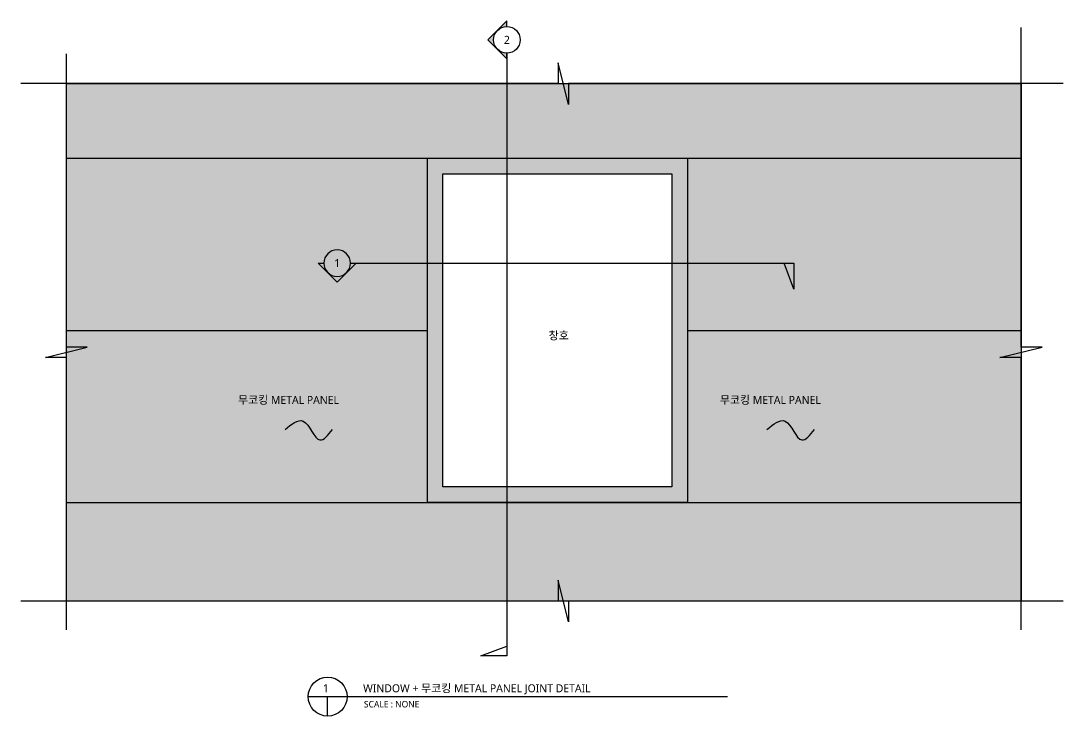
# Model space of a CAD drawing. Header units: millimetres. Extents: x -1365 to 31821, y 84 to 2865.
# Drawn here: x 7019 to 8582, y 1146 to 2188 of the extents above; entities that cross this region are included whole.
import ezdxf
from ezdxf.enums import TextEntityAlignment as Align

# ---------------------------------------------------------------- set-up
doc = ezdxf.new("R2010")
doc.units = ezdxf.units.MM
doc.header["$LTSCALE"] = 10
for name, color, linetype in [('DIM', 7, 'Continuous'), ('SYM', 6, 'Continuous'), ('TEXT', 3, 'Continuous'), ('지시선', 7, 'Continuous'), ('철물', 4, 'Continuous')]:
    doc.layers.add(name, color=color, linetype=linetype)
doc.styles.add('ROMANC', font='malgun.ttf', dxfattribs={"height": 8})
doc.styles.add('스타일1', font='malgun.ttf')

# ---------------------------------------------------------------- blocks, each defined once
blk = doc.blocks.new('42T')
h = blk.add_hatch(color=44)
h.dxf.hatch_style = 1
h.paths.add_polyline_path([(19997.5, -151.7), (20217.5, -151.7), (20217.5, -452.3), (19997.5, -452.3)], flags=16)
h.paths.add_polyline_path([(19982.5, -136.7), (20232.5, -136.7), (20232.5, -467.3), (19982.5, -467.3)])
at = {"layer": '철물', "color": 44}
for points in [[(19982.5, -136.7), (20232.5, -136.7), (20232.5, -467.3), (19982.5, -467.3)], [(19997.5, -151.7), (20217.5, -151.7), (20217.5, -452.3), (19997.5, -452.3)]]:
    blk.add_lwpolyline(points, close=True, dxfattribs=at)
blk = doc.blocks.new('SEC21')
at = {"layer": 'SYM'}
blk.add_hatch(color=6, dxfattribs=at).paths.add_polyline_path([(4.99, 0), (7.09, 0), (0, 7.09), (-7.09, 0), (-5.01, 0, -1)])
at = {"layer": 'SYM', "color": 6}
blk.add_lwpolyline([(4.99, 0), (7.09, 0), (0, 7.09), (-7.09, 0), (-5.01, 0)], dxfattribs=at)
blk.add_circle((-0.01, 0), 5, dxfattribs=at)
at = {"layer": 'SYM', "color": 3, "style": '스타일1'}
blk.add_attdef('1', text='', height=3, dxfattribs=at).set_placement((0, 0), align=Align.MIDDLE)

msp = doc.modelspace()

# ---------------------------------------------------------------- hatches: boundary and pattern name
at = {"layer": 'DIM'}
h = msp.add_hatch(color=252, dxfattribs=at)
h.dxf.hatch_style = 1
h.paths.add_polyline_path([(7628.7, 1981.7), (8018.7, 1981.7), (8018.7, 1466), (7628.7, 1466)], flags=16)
h.paths.add_polyline_path([(7652.1, 1958.3), (7995.3, 1958.3), (7995.3, 1489.4), (7652.1, 1489.4)], flags=0)
h.paths.add_polyline_path([(7087.7, 2093.7), (8519, 2093.7), (8519, 1318.6), (7087.7, 1318.6)])

# ---------------------------------------------------------------- linework, layer by layer
at = {"color": 250}
for p, q in [((7087.7, 1981.7), (8519, 1981.7)), ((7087.7, 1723.8), (7628.7, 1723.8)), ((8018.7, 1723.8), (8519, 1723.8)), ((7087.7, 1466), (8519, 1466))]:
    msp.add_line(p, q, dxfattribs=at)
at = {"color": 1}
for points in [[(7415.6, 1575.5), (7442.7, 1588), (7467.8, 1559.8), (7486.5, 1575.5)], [(8137.8, 1575.5), (8164.9, 1588), (8190, 1559.8), (8208.8, 1575.5)]]:
    msp.add_spline(points, degree=3, dxfattribs=at)
at = {"layer": 'DIM'}
msp.add_lwpolyline([(7087.7, 2093.7), (8519, 2093.7), (8519, 1318.6), (7087.7, 1318.6)], close=True, dxfattribs=at)
at = {"layer": 'SYM'}
for points in [[(7748, 2139.6), (7748, 1236.6), (7708.9, 1236.6), (7748, 1250.8)], [(7513.5, 1824.7), (8177.9, 1824.7), (8177.9, 1785.6), (8163.8, 1824.7)]]:
    msp.add_lwpolyline(points, dxfattribs=at)
at = {"layer": 'TEXT', "color": 2}
for p, q in [((7450.1, 1175.4), (8078.4, 1175.4)), ((7479.3, 1146.2), (7479.3, 1175.4))]:
    msp.add_line(p, q, dxfattribs=at)
msp.add_circle((7479.3, 1175.4), 29.2, dxfattribs=at)
at = {"layer": '지시선', "color": 1}
for points in [[(8519, 1275.6), (8519, 1683.3), (8487, 1683.3), (8550.2, 1698.9), (8519, 1698.9), (8519, 2177.5)], [(8581.7, 2093.7), (7840.3, 2093.7), (7840.3, 2062.5), (7824.7, 2124.9), (7824.7, 2093.7), (7019.5, 2093.7)], [(7087.7, 1275.6), (7087.7, 1683.3), (7056.5, 1683.3), (7118.9, 1698.9), (7087.7, 1698.9), (7087.7, 2138.2)], [(8581.7, 1318.6), (7840.3, 1318.6), (7840.3, 1287.4), (7824.7, 1349.8), (7824.7, 1318.6), (7019.5, 1318.6)]]:
    msp.add_lwpolyline(points, dxfattribs=at)

# ---------------------------------------------------------------- block references
at = {"layer": 'SYM'}
ref = msp.add_blockref('SEC21', (7748, 2159.2), dxfattribs=dict(at, xscale=4.000000000000006, yscale=4.000000000000006, zscale=4.000000000000006, rotation=90))
ref.add_attrib('1', '2', dxfattribs={"color": 3, "height": 12, "style": '스타일1'}).set_placement((7748, 2159.2), align=Align.MIDDLE)
ref = msp.add_blockref('SEC21', (7493.6, 1824.7), dxfattribs=dict(at, xscale=-4.000000000000002, yscale=4.000000000000002, zscale=4.000000000000002, rotation=180))
ref.add_attrib('1', '1', dxfattribs={"color": 3, "height": 12, "style": '스타일1'}).set_placement((7493.6, 1824.7), align=Align.MIDDLE)
at = {"layer": '철물', "color": 9, "xscale": 1.56, "yscale": 1.56, "zscale": 1.56}
msp.add_blockref('42T', (-23543.9, 2195), dxfattribs=at)

# ---------------------------------------------------------------- texts
at = {"layer": 'TEXT', "color": 3, "style": '스타일1'}
for s, p in [('창호', (7810.6, 1710.3, 0)), ('무코킹 METAL PANEL', (7345.1, 1613.8, 0)), ('무코킹 METAL PANEL', (8067.3, 1613.8, 0))]:
    msp.add_text(s, height=12, dxfattribs=at).set_placement(p)
at = {"layer": 'TEXT', "style": 'ROMANC'}
for s, height, p in [('1', 12, (7472.1, 1181.9)), ('WINDOW + 무코킹 METAL PANEL JOINT DETAIL', 12, (7532.5, 1181.9)), ('SCALE : NONE         ', 9.75, (7533.7, 1159.2))]:
    msp.add_text(s, height=height, dxfattribs=at).set_placement(p)

doc.saveas('drawing.dxf')
